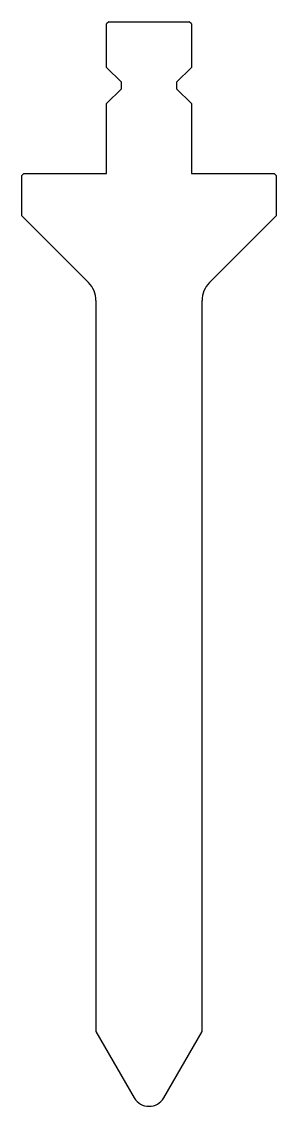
# Model space of a CAD drawing. Header units: metres. Extents: x -34 to 26, y -119 to 137.
import ezdxf

# ---------------------------------------------------------------- set-up
doc = ezdxf.new("R2010")
doc.units = ezdxf.units.M

msp = doc.modelspace()

# ---------------------------------------------------------------- linework, layer by layer
for p, q in [((-13.774022, 136.588315), (-14.274022, 136.088315)), ((-14.274022, 125.788315), (-14.274022, 136.088315)), ((-13.774022, 136.588315), (5.225978, 136.588315)), ((5.725978, 136.088315), (5.225978, 136.588315)), ((5.725978, 136.088315), (5.725978, 125.788315)), ((-10.774022, 122.288315), (-14.274022, 125.788315)), ((5.725978, 125.788315), (2.225978, 122.288315)), ((-14.274022, 117.288315), (-10.774022, 120.788315)), ((-10.774022, 120.788315), (-10.774022, 122.288315)), ((2.225978, 122.288315), (2.225978, 120.788315)), ((2.225978, 120.788315), (5.725978, 117.288315)), ((-14.274022, 100.788315), (-14.274022, 117.288315)), ((5.725978, 117.288315), (5.725978, 100.788315)), ((-33.774022, 100.788315), (-34.274022, 100.288315)), ((-34.274022, 90.788315), (-34.274022, 100.288315)), ((-33.774022, 100.788315), (-14.274022, 100.788315)), ((5.725978, 100.788315), (25.225978, 100.788315)), ((25.725978, 100.288315), (25.225978, 100.788315)), ((25.725978, 100.288315), (25.725978, 90.788315)), ((-34.274022, 90.788315), (-18.531381, 75.045674)), ((9.983338, 75.045674), (25.725978, 90.788315)), ((-16.774022, 70.803034), (-16.774022, -101.56105)), ((8.225978, -101.56105), (8.225978, 70.803034)), ((-16.774022, -101.56105), (-7.738123, -117.211685)), ((-0.80992, -117.211685), (8.225978, -101.56105))]:
    msp.add_line(p, q)
for centre, radius, start, end in [((-22.774022, 70.803034), 6, 0, 45), ((14.225978, 70.803034), 6, 135, 180), ((-4.274022, -115.211685), 4, 210, 330)]:
    msp.add_arc(centre, radius, start, end)

doc.saveas('drawing.dxf')
